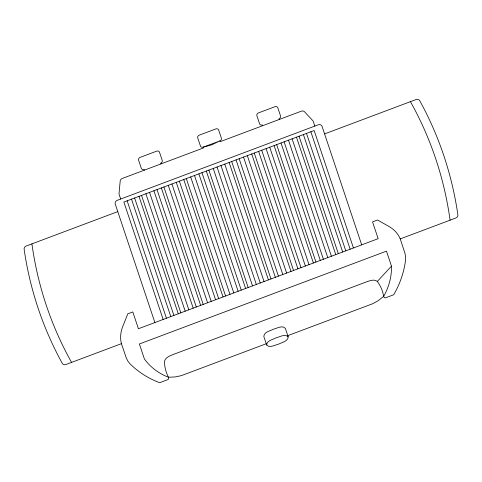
<?xml version="1.0" encoding="UTF-8"?>
<svg xmlns="http://www.w3.org/2000/svg" width="482" height="482" viewBox="0 0 482 482"><rect width="100%" height="100%" fill="white"/><g stroke="black" fill="none" stroke-linecap="round" stroke-linejoin="round"><path stroke-width="0.72" d="M377.34 281.44L391.486 266.136L386.468 251.14L139.382 343.979L144.401 358.976A62.774 56.177 -29.2 0 0 168.501 377.267L168.676 378.653L168.097 379.509L159.693 382.696A96.147 86.043 -29.2 0 1 129.935 363.723L128.031 361.373L126.35 358.126L121.41 343.666A31.276 27.986 -29.2 0 1 122.681 326.718L127.808 313.83L132.809 311.95L138.424 328.748L378.159 238.674L372.538 221.877L377.539 219.997L389.179 226.588A31.276 27.986 -29.2 0 1 400.241 238.903L405.001 253.43L405.621 257.069L405.543 260.172A96.147 86.043 -29.2 0 1 393.71 294.767L385.287 297.9L384.323 297.629L383.636 296.43A41.844 37.451 -29.2 0 0 377.34 281.44C374.448 278.909 370.206 280.632 367.037 281.663L172.616 354.716C169.453 356.047 165.181 357.59 164.483 361.416A41.844 37.451 -29.2 0 0 168.501 377.267L175.605 376.894L181.413 375.605L266.245 343.738M117.771 211.616L26.239 246.007A3.097 2.772 -29.2 0 0 24.13 249.29A415.098 371.489 -29.2 0 0 62.299 363.386A3.097 2.772 -29.2 0 0 65.889 364.525L121.41 343.666M324.579 133.912L416.111 99.521A3.097 2.772 -29.2 0 1 419.702 100.66A415.098 371.489 -29.2 0 1 457.87 214.761A3.097 2.772 -29.2 0 1 455.761 218.045L400.241 238.903M287.79 335.641L372.622 303.756L377.9 300.889L383.636 296.43A62.774 56.177 -29.2 0 0 391.486 266.136M288.212 336.894C285.079 333.411 279.421 337.117 275.728 337.972C272.685 339.635 266.407 340.768 266.739 345.178C269.944 348.251 275.138 344.919 278.729 344.076C281.928 342.365 288.073 341.346 288.212 336.894L285.35 328.344C282.374 324.904 276.855 328.453 273.288 329.26C270.089 330.971 263.949 331.99 263.805 336.436L266.667 344.992M361.693 244.856L322.048 126.344A3.097 2.772 -29.2 0 0 318.277 124.796L117.246 200.325A3.097 2.772 -29.2 0 0 115.24 204.049L154.891 322.56M314.836 126.085L313.312 121.53A3.097 2.772 -29.2 0 0 312.77 120.621L304.558 111.818A3.097 2.772 -29.2 0 0 301.328 111.173L220.141 141.678L219.882 140.895A2.302 2.061 -29.2 0 0 221.377 138.129L218.677 130.068A2.302 2.061 -29.2 0 0 215.87 128.911L199.229 135.165A2.302 2.061 -29.2 0 0 197.734 137.936L200.434 145.998A2.302 2.061 -29.2 0 0 203.235 147.149L211.821 144.805L219.882 140.895L203.235 147.149L203.5 147.932L122.314 178.436A3.097 2.772 -29.2 0 0 120.187 181.087L119.042 193.409A3.097 2.772 -29.2 0 0 119.156 194.481L120.681 199.036M353.433 247.965L314.15 130.544L123.868 202.036L163.151 319.458M310.866 131.779L350.149 249.2M306.498 133.418L345.781 250.839M303.401 134.58L342.684 252.002M299.033 136.225L338.316 253.64M296.484 137.177L335.767 254.598M292.116 138.822L331.399 256.243M288.477 140.19L327.76 257.611M279.295 119.452L279.03 118.674A2.302 2.061 -29.2 0 0 280.524 115.903L277.831 107.841A2.302 2.061 -29.2 0 0 275.023 106.691L258.376 112.945A2.302 2.061 -29.2 0 0 256.888 115.71L259.581 123.772A2.302 2.061 -29.2 0 0 262.389 124.928L262.648 125.706M284.109 141.829L323.392 259.25M281.018 142.991L320.301 260.413M276.65 144.636L315.933 262.051M274.101 145.594L313.384 263.009M269.733 147.233L309.016 264.654M266.094 148.601L305.377 266.022M261.726 150.239L301.009 267.661M258.629 151.402L297.912 268.823M254.261 153.047L293.544 270.462M251.712 154.005L290.995 271.42M247.344 155.644L286.627 273.065M243.524 157.078L282.807 274.499M239.156 158.723L278.439 276.138M236.06 159.885L275.343 277.301M231.691 161.524L270.974 278.945M229.143 162.482L268.426 279.903M224.775 164.121L264.058 281.542M220.973 165.555L260.25 282.97M217.051 167.025L256.328 284.446M213.243 168.459L252.526 285.88M208.875 170.098L248.158 287.519M206.326 171.056L245.609 288.477M201.958 172.695L241.241 290.116M198.861 173.857L238.144 291.279M194.493 175.502L233.776 292.923M190.673 176.936L229.956 294.357M186.305 178.581L225.588 295.996M183.756 179.533L223.039 296.954M179.388 181.178L218.671 298.599M176.292 182.341L215.575 299.762M171.923 183.979L211.206 301.401M168.284 185.347L207.567 302.768M160.994 163.904L160.729 163.121A2.302 2.061 -29.2 0 0 162.223 160.355L159.524 152.288A2.302 2.061 -29.2 0 0 156.722 151.137L140.075 157.391A2.302 2.061 -29.2 0 0 138.587 160.157L141.28 168.224A2.302 2.061 -29.2 0 0 144.088 169.375L144.347 170.158M163.916 186.992L203.199 304.407M161.368 187.944L200.651 305.365M156.999 189.589L196.282 307.01M153.909 190.752L193.192 308.173M149.541 192.39L188.823 309.812M145.901 193.758L185.184 311.179M141.533 195.403L180.816 312.818M138.985 196.361L178.268 313.776M134.617 198L173.9 315.421M131.52 199.162L170.803 316.584M127.152 200.801L166.435 318.222M410.435 101.654A415.098 371.489 -29.2 0 1 450.086 220.178M71.565 362.392A415.098 371.489 -29.2 0 1 31.914 243.874"/></g></svg>
